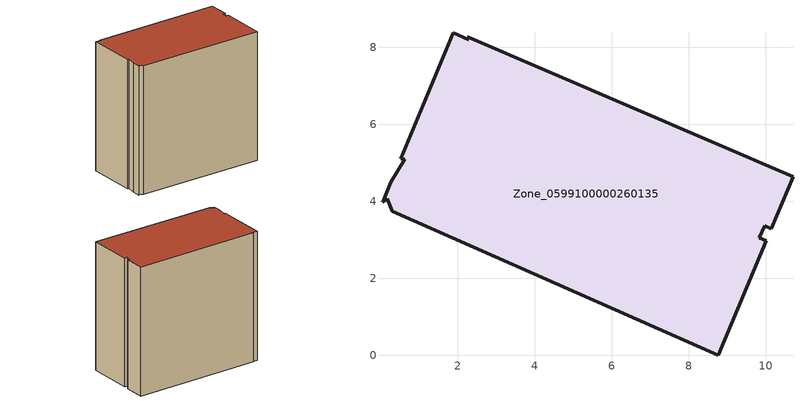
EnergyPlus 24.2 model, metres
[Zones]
Zone_0599100000260135
 floor ground (C_G): 0.3,3.74 0.16,4.06 0.04,3.97 0.26,4.49 0.62,5.09 0.52,5.1 1.89,8.37 2.28,8.2 2.24,8.28 10.71,4.63 10.14,3.28 9.98,3.36 9.83,3.05 10.01,2.98 8.77,0 z0
 wall outside (C_F): 10.71,4.63 2.24,8.28 2.28,8.2 1.89,8.37 0.52,5.1 0.62,5.09 0.26,4.49 0.04,3.97 0.16,4.06 0.3,3.74 8.77,0 10.01,2.98 9.83,3.05 9.98,3.36 10.14,3.28 10.71,4.63 z0:9.44
 roof outside (C_R): 0.16,4.06 0.3,3.74 8.77,0 10.01,2.98 9.83,3.05 9.98,3.36 10.14,3.28 10.71,4.63 2.24,8.28 2.28,8.2 1.89,8.37 0.52,5.1 0.62,5.09 0.26,4.49 0.04,3.97 z9.44
[BUILDING]
Pand.0599100000260135: North Axis=0; Terrain=City; Loads Convergence Tolerance Value=0.04; Temperature Convergence Tolerance Value=0.4; Solar Distribution=FullExterior; Maximum Number of Warmup Days=25; Minimum Number of Warmup Days=1
[Site:Location]
Rotterdam.The.Hague.AP_ZH_NLD Design_Conditions: Latitude=51.96; Longitude=4.45; Time Zone=1; Elevation=-4.5
[SITE:GROUNDTEMPERATURE:BUILDINGSURFACE]
18, 18, 18, 18, 18, 18, 18, 18, 18, 18, 18, 18
[MATERIAL] Thermal Absorptance=0.9; Solar Absorptance=0.7; Visible Absorptance=0.7
Name | Roughness | Thickness | Conductivity | Density | Specific Heat
G.TI.1946 | MediumSmooth | 0.15 | 1 | 540 | 1210
F.TI.1946 | Rough | 0.3 | 0.857143 | 1920 | 840
R.TI.1946 | MediumRough | 0.2 | 0.1 | 1500 | 1000
[CONSTRUCTION]
C_G: G.TI.1946
C_F: F.TI.1946
C_R: R.TI.1946
[ZONE]
Zone_0599100000260135: Type=1; Multiplier=1; Ceiling Height=Autocalculate; Volume=Autocalculate; Floor Area=autocalculate; Part of Total Floor Area=Yes
[ZONEINFILTRATION:DESIGNFLOWRATE]
Infil_Zone_0599100000260135: Zone or ZoneList or Space or SpaceList=Zone_0599100000260135; Schedule=AlwaysOn; Design Flow Rate Calculation Method=Flow/Area; Flow Rate per Floor Area=0.003; Constant Term Coefficient=1; Temperature Term Coefficient=0; Velocity Term Coefficient=0; Velocity Squared Term Coefficient=0
[HVACTEMPLATE:ZONE:IDEALLOADSAIRSYSTEM]
Zone_0599100000260135: Maximum Heating Supply Air Temperature=50; Minimum Cooling Supply Air Temperature=13; Maximum Heating Supply Air Humidity Ratio=0.0156; Minimum Cooling Supply Air Humidity Ratio=0.0077; Heating Limit=NoLimit; Cooling Limit=NoLimit; Dehumidification Control Type=ConstantSensibleHeatRatio; Cooling Sensible Heat Ratio=0.7; Dehumidification Setpoint=60; Humidification Control Type=None; Humidification Setpoint=30; Outdoor Air Method=None; Outdoor Air Flow Rate per Person=0.00944; Outdoor Air Flow Rate per Zone Floor Area=0; Outdoor Air Flow Rate per Zone=0; Demand Controlled Ventilation Type=None; Outdoor Air Economizer Type=NoEconomizer; Heat Recovery Type=None; Sensible Heat Recovery Effectiveness=0.7; Latent Heat Recovery Effectiveness=0.65
[ZONECONTROL:THERMOSTAT]
ThermostatControl_Zone_0599100000260135: Zone or ZoneList=Zone_0599100000260135; Control Type Schedule=DualSetpointControlType; Control 1=Thermostat_Zone_0599100000260135; Temperature Difference Between Cutout And Setpoint=0
[THERMOSTATSETPOINT:DUALSETPOINT]
Thermostat_Zone_0599100000260135: Heating Setpoint Temperature Schedule=HeatingSetpoint_Zone_0599100000260135; Cooling Setpoint Temperature Schedule=CoolingSetpoint_Zone_0599100000260135
[SCHEDULE:COMPACT]
HeatingSetpoint_Zone_0599100000260135: Through: 12/31, For: AllDays, Until: 24:00, 21
CoolingSetpoint_Zone_0599100000260135: Through: 12/31, For: AllDays, Until: 24:00, 24
DualSetpointControlType: Through: 12/31, For: AllDays, Until: 24:00, 4
AlwaysOn: Through: 12/31, For: AllDays, Until: 24:00, 1
